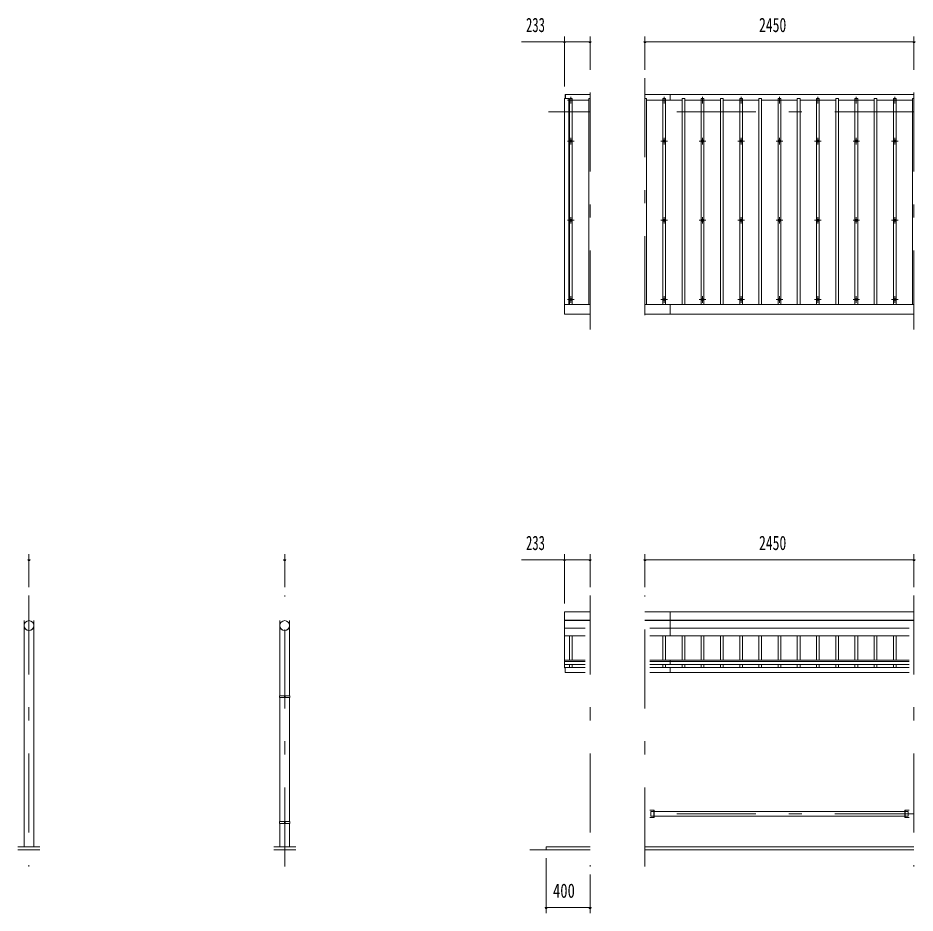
# Model space of a CAD drawing. Units: millimetres, scale not verified. Extents: x -25848 to 25858, y -10500 to 10500.
# Drawn here: x -24630 to -16459, y 1220 to 9377 of the extents above; entities that cross this region are included whole.
import ezdxf
from ezdxf.enums import TextEntityAlignment as Align

# ---------------------------------------------------------------- set-up
doc = ezdxf.new("R2010")
doc.units = ezdxf.units.MM
doc.header["$LTSCALE"] = 60
doc.linetypes.add('USER3', pattern=[24, 12, -5, 2, -5])
for name, color, linetype, lineweight in [('0-2_1-05BOLD', 7, 'Continuous', 18), ('0-3_1-25CENTER', 3, 'USER3', 18), ('0-4_1-45THIN', 4, 'Continuous', 18), ('0-5_1-55DIM', 3, 'Continuous', 18)]:
    doc.layers.add(name, color=color, linetype=linetype, lineweight=lineweight)
doc.styles.add('ＭＳ ゴシック', font='')
doc.styles.get('ＭＳ ゴシック').set_extended_font_data('MS Gothic')

msp = doc.modelspace()

# ---------------------------------------------------------------- linework, layer by layer
at = {"layer": '0-2_1-05BOLD'}
for p, q in [((-19641.93, 8641.19), (-19641.93, 8677.67)), ((-16468.93, 8677.67), (-18918.93, 8677.67)), ((-18688.93, 8677.67), (-18688.93, 8626.18)), ((-19651.93, 6765.11), (-19418.93, 6765.11)), ((-18918.93, 6765.11), (-16468.94, 6765.11)), ((-18688.93, 6677.67), (-18688.93, 6765.11)), ((-16468.94, 6677.67), (-18918.93, 6677.67)), ((-18918.93, 3963.67), (-16468.93, 3963.67)), ((-18688.93, 3745.48), (-18688.93, 3963.67)), ((-24574.66, 3884.46), (-24574.66, 1824.67)), ((-24485.56, 1824.67), (-24485.56, 3884.46)), ((-22244.93, 3200.67), (-22244.93, 3884.46)), ((-22155.83, 3884.46), (-22155.83, 3200.67)), ((-19418.93, 3888.53), (-19651.93, 3888.53)), ((-19651.93, 3884.46), (-19418.93, 3884.46)), ((-16468.93, 3888.53), (-18918.93, 3888.53)), ((-18918.93, 3884.46), (-16468.93, 3884.46)), ((-19463.48, 3814.97), (-19651.93, 3814.97)), ((-16513.48, 3814.97), (-18874.38, 3814.97)), ((-19651.93, 3745.48), (-19463.48, 3745.48)), ((-18874.38, 3745.48), (-16513.48, 3745.48)), ((-19463.48, 3523.86), (-19651.93, 3523.86)), ((-16513.48, 3523.86), (-18874.38, 3523.86)), ((-18688.93, 3483.82), (-18688.93, 3523.86)), ((-19651.93, 3513.43), (-19463.48, 3513.43)), ((-19463.48, 3483.82), (-19651.93, 3483.82)), ((-18874.38, 3513.43), (-16513.48, 3513.43)), ((-16513.48, 3483.82), (-18874.38, 3483.82)), ((-18874.38, 3457.49), (-16513.48, 3457.49)), ((-18688.93, 3412.49), (-18688.93, 3457.49)), ((-19646.93, 3412.49), (-19463.48, 3412.49)), ((-16513.48, 3412.49), (-18874.38, 3412.49)), ((-22203.43, 3200.67), (-22203.43, 3184.67)), ((-22203.43, 3192.67), (-22197.33, 3192.67)), ((-22197.33, 3184.67), (-22197.33, 3200.67)), ((-22244.93, 2053.27), (-22244.93, 3184.67)), ((-22155.83, 3184.67), (-22155.83, 2053.27)), ((-18837.58, 2157.67), (-18837.58, 2091.67)), ((-16553.48, 2146.02), (-18834.38, 2146.02)), ((-16550.28, 2091.67), (-16550.28, 2157.67)), ((-22203.43, 2053.27), (-22203.43, 2037.27)), ((-22203.43, 2045.27), (-22197.33, 2045.27)), ((-22197.33, 2037.27), (-22197.33, 2053.27)), ((-18834.38, 2103.32), (-16553.48, 2103.32)), ((-16550.28, 2103.32), (-16521.43, 2103.32)), ((-22244.93, 1824.67), (-22244.93, 2037.27)), ((-22155.83, 2037.27), (-22155.83, 1824.67)), ((-24630.11, 1824.67), (-24430.11, 1824.67)), ((-22300.38, 1824.67), (-22100.38, 1824.67)), ((-19818.93, 1824.67), (-19418.93, 1824.67)), ((-19818.93, 1794.67), (-19818.93, 1824.67)), ((-16468.93, 1824.67), (-18918.93, 1824.67)), ((-24430.11, 1794.67), (-24630.11, 1794.67)), ((-22100.38, 1794.67), (-22300.38, 1794.67)), ((-19418.93, 1794.67), (-19968.93, 1794.67)), ((-18918.93, 1794.67), (-16468.93, 1794.67))]:
    msp.add_line(p, q, dxfattribs=at)
for points in [[(-19418.93, 8677.67), (-19646.93, 8677.67), (-19646.93, 8641.19)], [(-19651.93, 8641.19), (-19611.93, 8641.19), (-19611.93, 6765.11)], [(-19418.93, 6677.67), (-19651.93, 6677.67), (-19651.93, 8641.19)], [(-19646.93, 3454.91), (-19651.93, 3454.91), (-19651.93, 3963.67), (-19418.93, 3963.67)], [(-19463.48, 3457.49), (-19646.93, 3457.49), (-19646.93, 3412.49)], [(-18874.38, 2091.67), (-18834.38, 2091.67), (-18834.38, 2157.67), (-18874.38, 2157.67)], [(-18837.58, 2146.02), (-18866.43, 2146.02), (-18866.43, 2103.32), (-18837.58, 2103.32)], [(-16513.48, 2157.67), (-16553.48, 2157.67), (-16553.48, 2091.67), (-16513.48, 2091.67)], [(-16521.43, 2103.32), (-16521.43, 2146.02), (-16550.28, 2146.02)]]:
    msp.add_lwpolyline(points, dxfattribs=at)
for points in [[(-22246.53, 3184.67), (-22154.23, 3184.67), (-22154.23, 3200.67), (-22246.53, 3200.67)], [(-22246.53, 2037.27), (-22154.23, 2037.27), (-22154.23, 2053.27), (-22246.53, 2053.27)]]:
    msp.add_lwpolyline(points, close=True, dxfattribs=at)
for centre, radius in [((-19593.93, 8254.17), 10), ((-18743.93, 8254.17), 10), ((-18393.93, 8254.17), 10), ((-18043.93, 8254.17), 10), ((-17693.93, 8254.17), 10), ((-17343.93, 8254.17), 10), ((-16993.93, 8254.17), 10), ((-16643.93, 8254.17), 10), ((-19593.93, 7532.51), 10), ((-18743.93, 7532.51), 10), ((-18393.93, 7532.51), 10), ((-18043.93, 7532.51), 10), ((-17693.93, 7532.51), 10), ((-17343.93, 7532.51), 10), ((-16993.93, 7532.51), 10), ((-16643.93, 7532.51), 10), ((-19593.93, 6810.85), 10), ((-18743.93, 6810.85), 10), ((-18393.93, 6810.85), 10), ((-18043.93, 6810.85), 10), ((-17693.93, 6810.85), 10), ((-17343.93, 6810.85), 10), ((-16993.93, 6810.85), 10), ((-16643.93, 6810.85), 10), ((-24530.11, 3839.91), 44.55), ((-22200.38, 3839.91), 44.55)]:
    msp.add_circle(centre, radius, dxfattribs=at)
for centre, radius, start, end in [((-19593.93, 8616.22), 14.5, 46.39838, 133.60162), ((-19593.93, 8637.22), 14.5, 226.3961, 313.6039), ((-18743.93, 8616.22), 14.5, 46.39838, 133.60162), ((-18743.93, 8637.22), 14.5, 226.3961, 313.6039), ((-18393.93, 8616.22), 14.5, 46.39838, 133.60162), ((-18393.93, 8637.22), 14.5, 226.3961, 313.6039), ((-18043.93, 8616.22), 14.5, 46.39838, 133.60162), ((-18043.93, 8637.22), 14.5, 226.3961, 313.6039), ((-17693.93, 8616.22), 14.5, 46.39838, 133.60162), ((-17693.93, 8637.22), 14.5, 226.3961, 313.6039), ((-17343.93, 8616.22), 14.5, 46.39838, 133.60162), ((-17343.93, 8637.22), 14.5, 226.3961, 313.6039), ((-16993.93, 8616.22), 14.5, 46.39838, 133.60162), ((-16993.93, 8637.22), 14.5, 226.3961, 313.6039), ((-16643.93, 8616.22), 14.5, 46.39838, 133.60162), ((-16643.93, 8637.22), 14.5, 226.3961, 313.6039), ((-24530.11, 3839.22), 44.55, 180, 0), ((-22200.38, 3839.22), 44.55, 180, 0)]:
    msp.add_arc(centre, radius, start, end, dxfattribs=at)
at = {"layer": '0-3_1-25CENTER'}
for p, q in [((-19418.93, 6537.67), (-19418.93, 8827.67)), ((-18918.93, 8827.67), (-18918.93, 6537.67)), ((-16468.93, 6537.67), (-16468.93, 8827.67)), ((-19623.93, 8626.72), (-19563.93, 8626.72)), ((-19593.93, 8656.72), (-19593.93, 8596.72)), ((-18773.93, 8626.72), (-18713.93, 8626.72)), ((-18743.93, 8596.72), (-18743.93, 8656.72)), ((-18423.93, 8626.72), (-18363.93, 8626.72)), ((-18393.93, 8596.72), (-18393.93, 8656.72)), ((-18073.93, 8626.72), (-18013.93, 8626.72)), ((-18043.93, 8656.72), (-18043.93, 8596.72)), ((-17663.93, 8626.72), (-17723.93, 8626.72)), ((-17693.93, 8596.72), (-17693.93, 8656.72)), ((-17373.93, 8626.72), (-17313.93, 8626.72)), ((-17343.93, 8656.72), (-17343.93, 8596.72)), ((-17023.93, 8626.72), (-16963.93, 8626.72)), ((-16993.93, 8596.72), (-16993.93, 8656.72)), ((-16673.93, 8626.72), (-16613.93, 8626.72)), ((-16643.93, 8656.72), (-16643.93, 8596.72)), ((-19418.93, 8521.68), (-19798.93, 8521.68)), ((-16468.93, 8521.68), (-18918.93, 8521.68)), ((-19623.93, 8254.17), (-19563.93, 8254.17)), ((-19593.93, 8284.17), (-19593.93, 8224.17)), ((-18773.93, 8254.17), (-18713.93, 8254.17)), ((-18743.93, 8224.17), (-18743.93, 8284.17)), ((-18423.93, 8254.17), (-18363.93, 8254.17)), ((-18393.93, 8224.17), (-18393.93, 8284.17)), ((-18013.93, 8254.17), (-18073.93, 8254.17)), ((-18043.93, 8284.17), (-18043.93, 8224.17)), ((-17723.93, 8254.17), (-17663.93, 8254.17)), ((-17693.93, 8224.17), (-17693.93, 8284.17)), ((-17373.93, 8254.17), (-17313.93, 8254.17)), ((-17343.93, 8284.17), (-17343.93, 8224.17)), ((-17023.93, 8254.17), (-16963.93, 8254.17)), ((-16993.93, 8224.17), (-16993.93, 8284.17)), ((-16673.93, 8254.17), (-16613.93, 8254.17)), ((-16643.93, 8224.17), (-16643.93, 8284.17)), ((-19563.93, 7532.51), (-19623.93, 7532.51)), ((-19593.93, 7562.51), (-19593.93, 7502.51)), ((-18713.93, 7532.51), (-18773.93, 7532.51)), ((-18743.93, 7562.51), (-18743.93, 7502.51)), ((-18423.93, 7532.51), (-18363.93, 7532.51)), ((-18393.93, 7502.51), (-18393.93, 7562.51)), ((-18013.93, 7532.51), (-18073.93, 7532.51)), ((-18043.93, 7562.51), (-18043.93, 7502.51)), ((-17663.93, 7532.51), (-17723.93, 7532.51)), ((-17693.93, 7502.51), (-17693.93, 7562.51)), ((-17313.93, 7532.51), (-17373.93, 7532.51)), ((-17343.93, 7562.51), (-17343.93, 7502.51)), ((-17023.93, 7532.51), (-16963.93, 7532.51)), ((-16993.93, 7502.51), (-16993.93, 7562.51)), ((-16613.93, 7532.51), (-16673.93, 7532.51)), ((-16643.93, 7562.51), (-16643.93, 7502.51)), ((-19623.93, 6810.85), (-19563.93, 6810.85)), ((-19593.93, 6840.85), (-19593.93, 6780.85)), ((-18773.93, 6810.85), (-18713.93, 6810.85)), ((-18743.93, 6840.85), (-18743.93, 6780.85)), ((-18423.93, 6810.85), (-18363.93, 6810.85)), ((-18393.93, 6840.85), (-18393.93, 6780.85)), ((-18073.93, 6810.85), (-18013.93, 6810.85)), ((-18043.93, 6840.85), (-18043.93, 6780.85)), ((-17723.93, 6810.85), (-17663.93, 6810.85)), ((-17693.93, 6840.85), (-17693.93, 6780.85)), ((-17373.93, 6810.85), (-17313.93, 6810.85)), ((-17343.93, 6780.85), (-17343.93, 6840.85)), ((-17023.93, 6810.85), (-16963.93, 6810.85)), ((-16993.93, 6840.85), (-16993.93, 6780.85)), ((-16673.93, 6810.85), (-16613.93, 6810.85)), ((-16643.93, 6840.85), (-16643.93, 6780.85)), ((-24530.11, 4114.67), (-24530.11, 1644.67)), ((-22200.38, 1644.67), (-22200.38, 4114.67)), ((-19418.93, 4114.67), (-19418.93, 1644.67)), ((-18918.93, 1644.67), (-18918.93, 4114.67)), ((-16468.93, 4114.67), (-16468.93, 1644.67)), ((-16468.93, 2124.67), (-18918.93, 2124.67))]:
    msp.add_line(p, q, dxfattribs=at)
at = {"layer": '0-4_1-45THIN'}
for p, q in [((-19606.43, 8626.18), (-19611.93, 8626.18)), ((-19606.43, 8641.19), (-19606.43, 6765.11)), ((-19581.43, 8626.18), (-19431.43, 8626.18)), ((-19431.43, 8641.19), (-19431.43, 6765.11)), ((-19431.43, 8641.19), (-19418.93, 8641.19)), ((-18906.43, 8626.18), (-18756.43, 8626.18)), ((-18756.43, 6765.11), (-18756.43, 8641.19)), ((-18731.43, 8626.18), (-18581.43, 8626.18)), ((-18581.43, 8641.19), (-18581.43, 6765.11)), ((-18556.43, 8626.18), (-18406.42, 8626.18)), ((-18406.42, 8641.19), (-18406.42, 6765.11)), ((-18381.42, 8626.18), (-18231.43, 8626.18)), ((-18231.43, 8641.19), (-18231.43, 6765.11)), ((-18206.43, 8626.18), (-18056.43, 8626.18)), ((-18056.43, 6765.11), (-18056.43, 8641.19)), ((-18031.42, 8626.18), (-17881.43, 8626.18)), ((-17881.43, 8641.19), (-17881.43, 6765.11)), ((-17856.43, 8626.18), (-17706.42, 8626.18)), ((-17706.43, 6765.11), (-17706.43, 8641.19)), ((-17681.43, 8626.18), (-17531.43, 8626.18)), ((-17531.43, 6765.11), (-17531.43, 8641.19)), ((-17506.43, 8626.18), (-17356.43, 8626.18)), ((-17356.43, 6765.11), (-17356.43, 8641.19)), ((-17331.43, 8626.18), (-17181.43, 8626.18)), ((-17181.43, 8641.19), (-17181.43, 6765.11)), ((-17156.43, 8626.18), (-17006.42, 8626.18)), ((-17006.42, 8641.19), (-17006.42, 6765.11)), ((-16981.43, 8626.18), (-16831.43, 8626.18)), ((-16831.43, 6765.11), (-16831.43, 8641.19)), ((-16806.43, 8626.18), (-16656.43, 8626.18)), ((-16656.43, 8641.19), (-16656.43, 6765.11)), ((-16631.43, 8626.18), (-16481.43, 8626.18)), ((-16481.43, 8641.19), (-16481.43, 6765.11)), ((-16481.43, 8641.19), (-16468.93, 8641.19)), ((-19606.43, 3523.86), (-19606.43, 3745.48)), ((-19581.43, 3745.48), (-19581.43, 3523.86)), ((-18756.42, 3745.48), (-18756.42, 3523.86)), ((-18731.43, 3523.86), (-18731.43, 3745.48)), ((-18581.43, 3523.86), (-18581.43, 3745.48)), ((-18556.43, 3745.48), (-18556.43, 3523.86)), ((-18406.42, 3745.48), (-18406.42, 3523.86)), ((-18381.42, 3523.86), (-18381.42, 3745.48)), ((-18231.42, 3523.86), (-18231.42, 3745.48)), ((-18206.42, 3745.48), (-18206.42, 3523.86)), ((-18056.42, 3745.48), (-18056.42, 3523.86)), ((-18031.42, 3523.86), (-18031.42, 3745.48)), ((-17881.42, 3523.86), (-17881.42, 3745.48)), ((-17856.42, 3745.48), (-17856.42, 3523.86)), ((-17706.42, 3745.48), (-17706.42, 3523.86)), ((-17681.42, 3523.86), (-17681.42, 3745.48)), ((-17531.42, 3523.86), (-17531.42, 3745.48)), ((-17506.42, 3745.48), (-17506.42, 3523.86)), ((-17356.42, 3745.48), (-17356.42, 3523.86)), ((-17331.42, 3523.86), (-17331.42, 3745.48)), ((-17181.42, 3523.86), (-17181.42, 3745.48)), ((-17156.42, 3745.48), (-17156.42, 3523.86)), ((-17006.43, 3745.48), (-17006.43, 3523.86)), ((-16981.42, 3523.86), (-16981.42, 3745.48)), ((-16831.42, 3523.86), (-16831.42, 3745.48)), ((-16806.42, 3745.48), (-16806.42, 3523.86)), ((-16656.43, 3745.48), (-16656.43, 3523.86)), ((-16631.42, 3523.86), (-16631.42, 3745.48)), ((-19606.43, 3457.49), (-19606.43, 3483.82)), ((-19581.43, 3483.82), (-19581.43, 3457.49)), ((-18756.42, 3483.82), (-18756.42, 3457.49)), ((-18731.43, 3457.49), (-18731.43, 3483.82)), ((-18581.43, 3457.49), (-18581.43, 3483.82)), ((-18556.43, 3483.82), (-18556.43, 3457.49)), ((-18406.42, 3483.82), (-18406.42, 3457.49)), ((-18381.42, 3457.49), (-18381.42, 3483.82)), ((-18231.42, 3457.49), (-18231.42, 3483.82)), ((-18206.42, 3483.82), (-18206.42, 3457.49)), ((-18056.42, 3483.82), (-18056.42, 3457.49)), ((-18031.42, 3457.49), (-18031.42, 3483.82)), ((-17881.42, 3457.49), (-17881.42, 3483.82)), ((-17856.42, 3483.82), (-17856.42, 3457.49)), ((-17706.42, 3483.82), (-17706.42, 3457.49)), ((-17681.42, 3457.49), (-17681.42, 3483.82)), ((-17531.42, 3457.49), (-17531.42, 3483.82)), ((-17506.42, 3483.82), (-17506.42, 3457.49)), ((-17356.42, 3483.82), (-17356.42, 3457.49)), ((-17331.42, 3457.49), (-17331.42, 3483.82)), ((-17181.42, 3457.49), (-17181.42, 3483.82)), ((-17156.42, 3483.82), (-17156.42, 3457.49)), ((-17006.43, 3483.82), (-17006.43, 3457.49)), ((-16981.42, 3457.49), (-16981.42, 3483.82)), ((-16831.42, 3457.49), (-16831.42, 3483.82)), ((-16806.42, 3483.82), (-16806.42, 3457.49)), ((-16656.43, 3483.82), (-16656.43, 3457.49)), ((-16631.42, 3457.49), (-16631.42, 3483.82))]:
    msp.add_line(p, q, dxfattribs=at)
for points in [[(-19581.43, 6765.11), (-19581.43, 8641.19), (-19606.43, 8641.19)], [(-18906.43, 6765.11), (-18906.43, 8641.19), (-18918.93, 8641.19)], [(-18756.43, 8641.19), (-18731.43, 8641.19), (-18731.43, 6765.11)], [(-18556.43, 6765.11), (-18556.43, 8641.19), (-18581.43, 8641.19)], [(-18381.42, 6765.11), (-18381.42, 8641.19), (-18406.42, 8641.19)], [(-18206.43, 6765.11), (-18206.43, 8641.19), (-18231.43, 8641.19)], [(-18056.43, 8641.19), (-18031.42, 8641.19), (-18031.42, 6765.11)], [(-17856.43, 6765.11), (-17856.43, 8641.19), (-17881.43, 8641.19)], [(-17706.43, 8641.19), (-17681.43, 8641.19), (-17681.43, 6765.11)], [(-17531.43, 8641.19), (-17506.43, 8641.19), (-17506.43, 6765.11)], [(-17356.43, 8641.19), (-17331.43, 8641.19), (-17331.43, 6765.11)], [(-17156.43, 6765.11), (-17156.43, 8641.19), (-17181.43, 8641.19)], [(-16981.43, 6765.11), (-16981.43, 8641.19), (-17006.42, 8641.19)], [(-16831.43, 8641.19), (-16806.43, 8641.19), (-16806.43, 6765.11)], [(-16631.43, 6765.11), (-16631.43, 8641.19), (-16656.43, 8641.19)]]:
    msp.add_lwpolyline(points, dxfattribs=at)
at = {"layer": '0-5_1-55DIM'}
for p, q in [((-19418.93, 9158.67), (-20044.43, 9158.67)), ((-19641.93, 9158.67), (-19661.93, 9158.67)), ((-19651.93, 9208.67), (-19651.93, 8752.68)), ((-19651.93, 9158.67), (-19418.93, 9158.67)), ((-19408.93, 9158.67), (-19428.93, 9158.67)), ((-19418.93, 8902.68), (-19418.93, 9208.67)), ((-18908.93, 9158.67), (-18928.93, 9158.67)), ((-18918.93, 9208.67), (-18918.93, 8902.68)), ((-18918.93, 9158.67), (-16468.93, 9158.67)), ((-16468.93, 9158.67), (-18918.93, 9158.67)), ((-16458.93, 9158.67), (-16478.93, 9158.67)), ((-16468.93, 8902.68), (-16468.93, 9208.67)), ((-24520.11, 4438.67), (-24540.11, 4438.67)), ((-24530.11, 4488.67), (-24530.11, 4189.67)), ((-22190.38, 4438.67), (-22210.38, 4438.67)), ((-22200.38, 4189.67), (-22200.38, 4488.67)), ((-19418.93, 4438.67), (-20044.43, 4438.67)), ((-19641.93, 4438.67), (-19661.93, 4438.67)), ((-19651.93, 4488.67), (-19651.93, 4039.67)), ((-19651.93, 4438.67), (-19418.93, 4438.67)), ((-19408.93, 4438.67), (-19428.93, 4438.67)), ((-19418.93, 4189.67), (-19418.93, 4488.67)), ((-18908.93, 4438.67), (-18928.93, 4438.67)), ((-18918.93, 4189.67), (-18918.93, 4488.67)), ((-18918.93, 4438.67), (-16468.93, 4438.67)), ((-18918.93, 4438.67), (-16468.93, 4438.67)), ((-16458.93, 4438.67), (-16478.93, 4438.67)), ((-16468.93, 4488.67), (-16468.93, 4189.67)), ((-19818.93, 1219.67), (-19818.93, 1719.67)), ((-19418.93, 1569.67), (-19418.93, 1219.67)), ((-19808.93, 1269.67), (-19828.93, 1269.67)), ((-19818.93, 1269.67), (-19418.93, 1269.67)), ((-19418.93, 1269.67), (-19818.93, 1269.67)), ((-19408.93, 1269.67), (-19428.93, 1269.67))]:
    msp.add_line(p, q, dxfattribs=at)
for centre in [(-19651.93, 9158.67), (-19418.93, 9158.67), (-18918.93, 9158.67), (-16468.93, 9158.67), (-24530.11, 4438.67), (-22200.38, 4438.67), (-19651.93, 4438.67), (-19418.93, 4438.67), (-18918.93, 4438.67), (-16468.93, 4438.67), (-19818.93, 1269.67), (-19418.93, 1269.67)]:
    msp.add_arc(centre, 10, 180, 0, dxfattribs=at)

# ---------------------------------------------------------------- texts
at = {"layer": '0-5_1-55DIM', "color": 7, "style": 'ＭＳ ゴシック'}
for s, width, p in [('233', 0.65, (-20002.6, 9208.67)), ('2450', 0.7, (-17879.94, 9208.67)), ('233', 0.65, (-20002.6, 4488.67)), ('2450', 0.7, (-17879.94, 4488.67)), ('400', 0.75, (-19756.55, 1319.67))]:
    msp.add_text(s, height=130.2, dxfattribs=dict(at, width=width)).set_placement(p, align=Align.BOTTOM_LEFT)

doc.saveas('drawing.dxf')
